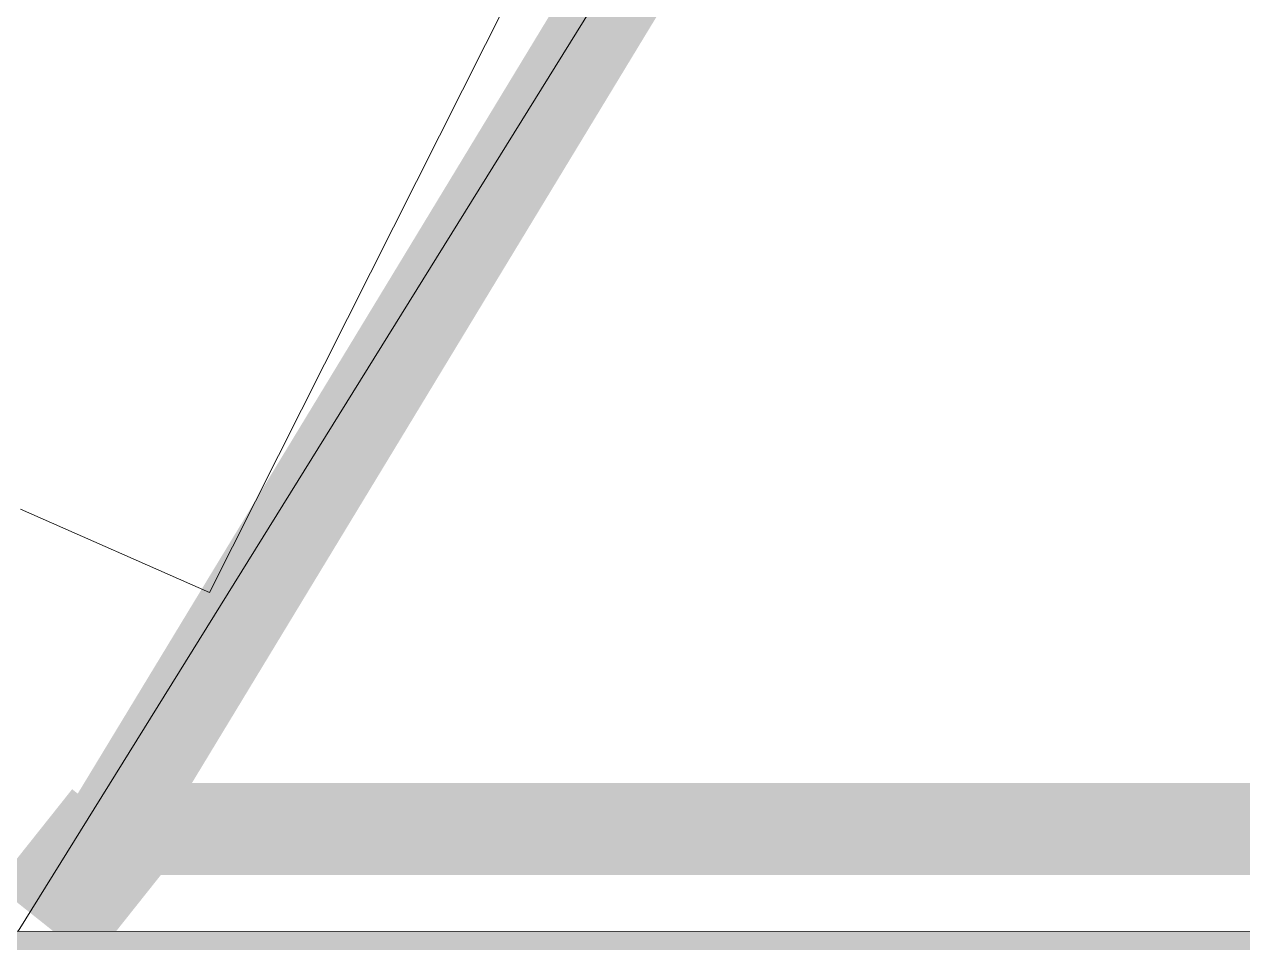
# Model space of a CAD drawing. Header units: millimetres. Extents: x -146962 to 322503, y -183624 to 284367.
# Drawn here: x 82106 to 83296, y 29387 to 30285 of the extents above; entities that cross this region are included whole.
import ezdxf

# ---------------------------------------------------------------- set-up
doc = ezdxf.new("R2010")
doc.units = ezdxf.units.MM
doc.layers.add('30_敷地・外構', color=8, linetype='Continuous', lineweight=9)

msp = doc.modelspace()

# ---------------------------------------------------------------- hatches: boundary and pattern name
at = {"layer": '30_敷地・外構', "true_color": 0x8a6a4a}
for points in [[(83217.5, 31252), (83223.9, 31248.1), (83230.3, 31244.2), (83243.1, 31236.4), (83256, 31228.7), (83262.4, 31224.8), (83268.8, 31220.9), (83275.2, 31217), (83281.6, 31213.1), (83191.5, 31064.5), (82921.3, 30618.7), (82741.2, 30321.4), (82561, 30024.2), (82471, 29875.6), (82380.9, 29727), (82290.8, 29578.3), (82200.8, 29429.7), (82187.9, 29437.5), (82181.5, 29441.4), (82155.9, 29456.9), (82149.4, 29460.8), (82143, 29464.7), (82136.6, 29468.6), (82123.8, 29476.4), (82303.9, 29773.6), (82394, 29922.2), (82484.1, 30070.8), (82754.3, 30516.7), (82844.4, 30665.3), (82934.4, 30813.9), (83024.5, 30962.5), (83204.7, 31259.8), (83211.1, 31255.9)], [(83217.5, 31252), (83223.9, 31248.1), (83230.3, 31244.2), (83243.1, 31236.4), (83256, 31228.7), (83262.4, 31224.8), (83268.8, 31220.9), (83275.2, 31217), (83281.6, 31213.1), (83191.5, 31064.5), (82921.3, 30618.7), (82741.2, 30321.4), (82561, 30024.2), (82471, 29875.6), (82380.9, 29727), (82290.8, 29578.3), (82200.8, 29429.7), (82187.9, 29437.5), (82181.5, 29441.4), (82155.9, 29456.9), (82149.4, 29460.8), (82143, 29464.7), (82136.6, 29468.6), (82123.8, 29476.4), (82303.9, 29773.6), (82394, 29922.2), (82484.1, 30070.8), (82754.3, 30516.7), (82844.4, 30665.3), (82934.4, 30813.9), (83024.5, 30962.5), (83204.7, 31259.8), (83211.1, 31255.9)], [(82612.3, 30231.8), (82607, 30235), (82601.6, 30238.3), (82596.3, 30241.5), (82597.6, 30243.6), (82598.9, 30245.8), (82600.2, 30247.9), (82601.5, 30250), (82602.8, 30252.2), (82604.1, 30254.3), (82606.6, 30258.6), (82607.9, 30260.7), (82610.5, 30265), (82611.8, 30267.2), (82617.2, 30263.9), (82622.5, 30260.7), (82627.9, 30257.4), (82633.2, 30254.2), (82638.6, 30251), (82643.9, 30247.7), (82649.2, 30244.5), (82659.9, 30238), (82665.3, 30234.8), (82670.6, 30231.5), (82676, 30228.3), (82674.7, 30226.1), (82673.4, 30224), (82672.1, 30221.9), (82670.8, 30219.7), (82668.2, 30215.5), (82666.9, 30213.3), (82665.6, 30211.2), (82664.3, 30209), (82663, 30206.9), (82661.7, 30204.8), (82660.4, 30202.6), (82649.7, 30209.1), (82644.4, 30212.3), (82639, 30215.6), (82628.4, 30222.1), (82623, 30225.3), (82617.7, 30228.5)], [(82545.7, 30121.9), (82540.4, 30125.2), (82535, 30128.4), (82529.7, 30131.6), (82531, 30133.8), (82532.3, 30135.9), (82533.6, 30138.1), (82534.9, 30140.2), (82537.5, 30144.5), (82538.8, 30146.6), (82540.1, 30148.7), (82541.4, 30150.9), (82542.7, 30153), (82544, 30155.2), (82545.2, 30157.3), (82550.6, 30154.1), (82555.9, 30150.8), (82561.3, 30147.6), (82566.6, 30144.3), (82577.3, 30137.9), (82582.7, 30134.6), (82588, 30131.4), (82593.4, 30128.1), (82598.7, 30124.9), (82609.4, 30118.4), (82608.1, 30116.3), (82606.8, 30114.1), (82605.5, 30112), (82604.2, 30109.9), (82601.6, 30105.6), (82600.3, 30103.5), (82599, 30101.3), (82597.7, 30099.2), (82596.4, 30097), (82595.1, 30094.9), (82593.8, 30092.8), (82583.1, 30099.2), (82567.1, 30109), (82561.8, 30112.2), (82556.4, 30115.4)], [(82473.8, 30015.3), (82468.5, 30018.5), (82463.1, 30021.8), (82464.4, 30023.9), (82465.7, 30026.1), (82467, 30028.2), (82468.3, 30030.3), (82470.9, 30034.6), (82472.2, 30036.7), (82473.5, 30038.9), (82474.8, 30041), (82476.1, 30043.2), (82477.4, 30045.3), (82478.7, 30047.4), (82484, 30044.2), (82489.4, 30041), (82494.7, 30037.7), (82500, 30034.5), (82505.4, 30031.2), (82510.7, 30028), (82516.1, 30024.8), (82521.4, 30021.5), (82526.8, 30018.3), (82532.1, 30015), (82537.5, 30011.8), (82542.8, 30008.6), (82541.5, 30006.4), (82540.2, 30004.3), (82537.6, 30000), (82536.3, 29997.9), (82533.7, 29993.6), (82532.4, 29991.5), (82531.1, 29989.3), (82529.8, 29987.2), (82528.6, 29985), (82527.3, 29982.9), (82521.9, 29986.1), (82505.9, 29995.9), (82500.5, 29999.1), (82489.8, 30005.6), (82484.5, 30008.8)], [(82407.2, 29905.4), (82401.9, 29908.7), (82396.5, 29911.9), (82397.8, 29914.1), (82399.1, 29916.2), (82400.4, 29918.3), (82401.7, 29920.5), (82404.3, 29924.7), (82405.6, 29926.9), (82406.9, 29929), (82409.5, 29933.3), (82410.8, 29935.4), (82412.1, 29937.6), (82417.4, 29934.3), (82422.8, 29931.1), (82433.5, 29924.6), (82438.8, 29921.4), (82444.2, 29918.1), (82449.5, 29914.9), (82454.8, 29911.7), (82460.2, 29908.4), (82465.5, 29905.2), (82470.9, 29901.9), (82476.2, 29898.7), (82474.9, 29896.6), (82473.6, 29894.4), (82471, 29890.2), (82469.7, 29888), (82468.4, 29885.9), (82467.2, 29883.7), (82465.9, 29881.6), (82464.6, 29879.5), (82463.3, 29877.3), (82462, 29875.2), (82460.7, 29873), (82450, 29879.5), (82439.3, 29886), (82434, 29889.2), (82423.3, 29895.7), (82417.9, 29899)], [(82340.6, 29795.6), (82335.3, 29798.8), (82330, 29802.1), (82331.2, 29804.2), (82332.5, 29806.3), (82333.8, 29808.5), (82336.4, 29812.8), (82337.7, 29814.9), (82339, 29817), (82340.3, 29819.2), (82342.9, 29823.4), (82344.2, 29825.6), (82345.5, 29827.7), (82350.8, 29824.5), (82356.2, 29821.2), (82361.5, 29818), (82366.9, 29814.8), (82377.6, 29808.3), (82382.9, 29805), (82393.6, 29798.6), (82399, 29795.3), (82404.3, 29792.1), (82409.6, 29788.8), (82408.3, 29786.7), (82407.1, 29784.6), (82404.5, 29780.3), (82403.2, 29778.2), (82400.6, 29773.9), (82399.3, 29771.7), (82396.7, 29767.5), (82395.4, 29765.3), (82394.1, 29763.2), (82383.4, 29769.7), (82372.7, 29776.1), (82367.4, 29779.4), (82356.7, 29785.9), (82351.3, 29789.1)], [(82279.4, 29682.5), (82263.4, 29692.2), (82264.7, 29694.3), (82266, 29696.5), (82268.6, 29700.8), (82269.9, 29702.9), (82271.1, 29705), (82272.4, 29707.2), (82273.7, 29709.3), (82275, 29711.4), (82276.3, 29713.6), (82277.6, 29715.7), (82278.9, 29717.9), (82284.3, 29714.6), (82289.6, 29711.4), (82295, 29708.1), (82300.3, 29704.9), (82305.6, 29701.7), (82311, 29698.4), (82316.3, 29695.2), (82321.7, 29691.9), (82327, 29688.7), (82332.4, 29685.5), (82337.7, 29682.2), (82343.1, 29679), (82341.8, 29676.8), (82340.5, 29674.7), (82339.2, 29672.6), (82337.9, 29670.4), (82336.6, 29668.3), (82335.3, 29666.2), (82334, 29664), (82332.7, 29661.9), (82330.1, 29657.6), (82328.8, 29655.5), (82327.5, 29653.3), (82316.8, 29659.8), (82300.8, 29669.5), (82295.4, 29672.8), (82284.8, 29679.2)], [(82212.8, 29572.6), (82207.5, 29575.9), (82202.1, 29579.1), (82196.8, 29582.3), (82198.1, 29584.5), (82199.4, 29586.6), (82202, 29590.9), (82203.3, 29593), (82205.9, 29597.3), (82207.2, 29599.4), (82209.7, 29603.7), (82211, 29605.9), (82212.3, 29608), (82217.7, 29604.8), (82223, 29601.5), (82244.4, 29588.6), (82249.8, 29585.3), (82255.1, 29582.1), (82260.4, 29578.8), (82265.8, 29575.6), (82271.1, 29572.4), (82276.5, 29569.1), (82275.2, 29567), (82273.9, 29564.9), (82271.3, 29560.6), (82270, 29558.4), (82268.7, 29556.3), (82267.4, 29554.2), (82266.1, 29552), (82264.8, 29549.9), (82263.5, 29547.7), (82262.2, 29545.6), (82260.9, 29543.5), (82250.2, 29549.9), (82234.2, 29559.7), (82228.9, 29562.9)], [(82227.3, 29483.6), (82227.3, 29491.1), (82227.3, 29506.1), (82227.3, 29513.6), (82227.3, 29521.1), (82227.3, 29528.6), (82227.3, 29536.1), (82227.3, 29543.6), (82369.1, 29543.6), (82652.7, 29543.5), (82936.4, 29543.5), (83078.2, 29543.5), (83220, 29543.5), (83361.9, 29543.5), (83503.7, 29543.5), (83645.5, 29543.5), (83929.1, 29543.5), (83929.1, 29536), (83929.1, 29528.5), (83929.1, 29521), (83929.1, 29513.5), (83929.1, 29506), (83929.1, 29498.5), (83929.1, 29491), (83929.1, 29483.5), (83929.1, 29476), (83929.1, 29468.5), (83929.1, 29453.5), (83787.3, 29453.5), (83645.5, 29453.5), (83503.7, 29453.5), (83361.9, 29453.5), (83220, 29453.5), (83078.2, 29453.5), (82936.4, 29453.5), (82794.6, 29453.5), (82652.7, 29453.5), (82510.9, 29453.6), (82369.1, 29453.6), (82227.3, 29453.6), (82227.3, 29461.1), (82227.3, 29468.6), (82227.3, 29476.1)], [(82227.3, 29483.6), (82227.3, 29491.1), (82227.3, 29498.6), (82227.3, 29506.1), (82227.3, 29513.6), (82227.3, 29521.1), (82227.3, 29528.6), (82227.3, 29536.1), (82227.3, 29543.6), (85245.4, 29543.4), (88263.5, 29543.2), (91281.6, 29543), (94299.7, 29542.8), (97317.8, 29542.6), (100335.9, 29542.5), (103354, 29542.3), (106372.1, 29542.1), (109390.2, 29541.9), (112408.3, 29541.7), (115426.4, 29541.5), (118444.5, 29541.3), (118444.5, 29533.8), (118444.5, 29526.3), (118444.5, 29518.8), (118444.5, 29511.3), (118444.5, 29503.8), (118444.5, 29496.3), (118444.5, 29488.8), (118444.5, 29481.3), (118444.5, 29473.8), (118444.5, 29466.3), (118444.5, 29451.3), (115426.4, 29451.5), (109390.2, 29451.9), (106372.1, 29452.1), (103354, 29452.3), (100335.9, 29452.5), (97317.8, 29452.6), (94299.7, 29452.8), (91281.6, 29453), (88263.5, 29453.2), (85245.4, 29453.4), (82227.3, 29453.6), (82227.3, 29461.1), (82227.3, 29468.6), (82227.3, 29476.1)], [(82152.7, 29537.4), (82246.6, 29462.7), (82171.9, 29368.7), (82078, 29443.4)], [(82328.5, 29536.1), (82331, 29536.1), (82336, 29536.1), (82338.5, 29536.1), (82341, 29536.1), (82343.5, 29536.1), (82348.5, 29536.1), (82351, 29536.1), (82351, 29511.1), (82351, 29504.8), (82351, 29498.6), (82351, 29492.3), (82351, 29486.1), (82351, 29479.8), (82351, 29461.1), (82348.5, 29461.1), (82346, 29461.1), (82343.5, 29461.1), (82341, 29461.1), (82338.5, 29461.1), (82336, 29461.1), (82333.5, 29461.1), (82328.5, 29461.1), (82323.5, 29461.1), (82321, 29461.1), (82321, 29467.3), (82321, 29473.6), (82321, 29479.8), (82321, 29486.1), (82321, 29492.3), (82321, 29498.6), (82321, 29504.8), (82321, 29511.1), (82321, 29523.6), (82321, 29529.8), (82321, 29536.1), (82323.5, 29536.1), (82326, 29536.1)], [(82449.7, 29536.1), (82452.2, 29536.1), (82454.7, 29536.1), (82459.7, 29536.1), (82462.2, 29536.1), (82464.7, 29536.1), (82467.2, 29536.1), (82469.7, 29536.1), (82472.2, 29536.1), (82474.7, 29536.1), (82474.7, 29511.1), (82474.7, 29504.8), (82474.7, 29498.6), (82474.7, 29492.3), (82474.7, 29486.1), (82474.7, 29479.8), (82474.7, 29473.6), (82474.7, 29461.1), (82472.2, 29461.1), (82469.7, 29461.1), (82467.2, 29461.1), (82464.7, 29461.1), (82462.2, 29461.1), (82457.2, 29461.1), (82454.7, 29461.1), (82452.2, 29461.1), (82447.2, 29461.1), (82444.7, 29461.1), (82444.7, 29467.3), (82444.7, 29473.6), (82444.7, 29492.3), (82444.7, 29498.6), (82444.7, 29523.6), (82444.7, 29529.8), (82444.7, 29536.1), (82447.2, 29536.1)], [(82575.9, 29536.1), (82578.4, 29536.1), (82583.4, 29536.1), (82585.9, 29536.1), (82588.4, 29536.1), (82590.9, 29536.1), (82595.9, 29536.1), (82598.4, 29536.1), (82598.4, 29529.8), (82598.4, 29523.6), (82598.4, 29517.3), (82598.4, 29511.1), (82598.4, 29504.8), (82598.4, 29498.6), (82598.4, 29486.1), (82598.4, 29479.8), (82598.4, 29473.6), (82598.4, 29461.1), (82595.9, 29461.1), (82593.4, 29461.1), (82588.4, 29461.1), (82585.9, 29461.1), (82583.4, 29461.1), (82580.9, 29461.1), (82578.4, 29461.1), (82575.9, 29461.1), (82573.4, 29461.1), (82570.9, 29461.1), (82568.4, 29461.1), (82568.4, 29479.8), (82568.4, 29486.1), (82568.4, 29492.3), (82568.4, 29498.6), (82568.4, 29523.6), (82568.4, 29529.8), (82568.4, 29536.1), (82570.9, 29536.1), (82573.4, 29536.1)], [(82699.6, 29536), (82704.6, 29536), (82707.1, 29536), (82712.1, 29536), (82714.6, 29536), (82717.1, 29536), (82719.6, 29536), (82722.1, 29536), (82722.1, 29529.8), (82722.1, 29517.3), (82722.1, 29511), (82722.1, 29504.8), (82722.1, 29498.5), (82722.1, 29492.3), (82722.1, 29479.8), (82722.1, 29467.3), (82722.1, 29461), (82719.6, 29461), (82717.1, 29461), (82714.6, 29461), (82712.1, 29461), (82709.6, 29461), (82707.1, 29461), (82704.6, 29461), (82702.1, 29461), (82699.6, 29461), (82694.6, 29461), (82692.1, 29461), (82692.1, 29467.3), (82692.1, 29473.5), (82692.1, 29479.8), (82692.1, 29486), (82692.1, 29492.3), (82692.1, 29504.8), (82692.1, 29511), (82692.1, 29517.3), (82692.1, 29536), (82694.6, 29536)], [(82823.3, 29536), (82825.8, 29536), (82828.3, 29536), (82830.8, 29536), (82833.3, 29536), (82835.8, 29536), (82838.3, 29536), (82843.3, 29536), (82845.8, 29536), (82845.8, 29529.8), (82845.8, 29523.5), (82845.8, 29517.3), (82845.8, 29511), (82845.8, 29504.8), (82845.8, 29479.8), (82845.8, 29473.5), (82845.8, 29461), (82843.3, 29461), (82840.8, 29461), (82838.3, 29461), (82835.8, 29461), (82830.8, 29461), (82825.8, 29461), (82823.3, 29461), (82820.8, 29461), (82818.3, 29461), (82815.8, 29461), (82815.8, 29473.5), (82815.8, 29479.8), (82815.8, 29498.5), (82815.8, 29504.8), (82815.8, 29511), (82815.8, 29517.3), (82815.8, 29536), (82818.3, 29536)], [(82947, 29536), (82949.5, 29536), (82952, 29536), (82954.5, 29536), (82957, 29536), (82959.5, 29536), (82962, 29536), (82964.5, 29536), (82967, 29536), (82969.5, 29536), (82969.5, 29529.8), (82969.5, 29523.5), (82969.5, 29517.3), (82969.5, 29511), (82969.5, 29504.8), (82969.5, 29498.5), (82969.5, 29492.3), (82969.5, 29486), (82969.5, 29479.8), (82969.5, 29461), (82967, 29461), (82964.5, 29461), (82962, 29461), (82959.5, 29461), (82957, 29461), (82954.5, 29461), (82949.5, 29461), (82947, 29461), (82944.5, 29461), (82942, 29461), (82939.5, 29461), (82939.5, 29473.5), (82939.5, 29479.8), (82939.5, 29498.5), (82939.5, 29511), (82939.5, 29517.3), (82939.5, 29529.8), (82939.5, 29536), (82942, 29536)], [(83070.7, 29536), (83073.2, 29536), (83075.7, 29536), (83078.2, 29536), (83080.7, 29536), (83083.2, 29536), (83088.2, 29536), (83090.7, 29536), (83093.2, 29536), (83093.2, 29529.8), (83093.2, 29523.5), (83093.2, 29517.3), (83093.2, 29511), (83093.2, 29504.8), (83093.2, 29498.5), (83093.2, 29492.3), (83093.2, 29486), (83093.2, 29479.8), (83093.2, 29467.3), (83093.2, 29461), (83090.7, 29461), (83088.2, 29461), (83085.7, 29461), (83083.2, 29461), (83080.7, 29461), (83078.2, 29461), (83075.7, 29461), (83073.2, 29461), (83070.7, 29461), (83068.2, 29461), (83065.7, 29461), (83063.2, 29461), (83063.2, 29467.3), (83063.2, 29479.8), (83063.2, 29486), (83063.2, 29492.3), (83063.2, 29498.5), (83063.2, 29504.8), (83063.2, 29511), (83063.2, 29523.5), (83063.2, 29536), (83065.7, 29536), (83068.2, 29536)], [(83194.4, 29536), (83199.4, 29536), (83201.9, 29536), (83204.4, 29536), (83209.4, 29536), (83211.9, 29536), (83214.4, 29536), (83216.9, 29536), (83216.9, 29529.8), (83216.9, 29523.5), (83216.9, 29517.3), (83216.9, 29504.8), (83216.9, 29498.5), (83216.9, 29492.3), (83216.9, 29486), (83216.9, 29479.8), (83216.9, 29473.5), (83216.9, 29461), (83214.4, 29461), (83211.9, 29461), (83209.4, 29461), (83206.9, 29461), (83204.4, 29461), (83201.9, 29461), (83199.4, 29461), (83196.9, 29461), (83194.4, 29461), (83191.9, 29461), (83189.4, 29461), (83186.9, 29461), (83186.9, 29467.3), (83186.9, 29473.5), (83186.9, 29479.8), (83186.9, 29486), (83186.9, 29498.5), (83186.9, 29504.8), (83186.9, 29511), (83186.9, 29517.3), (83186.9, 29523.5), (83186.9, 29529.8), (83186.9, 29536), (83189.4, 29536)], [(82140.9, 29466), (82135.6, 29469.2), (82130.2, 29472.5), (82131.5, 29474.6), (82132.8, 29476.8), (82134.1, 29478.9), (82135.4, 29481), (82136.7, 29483.2), (82138, 29485.3), (82140.6, 29489.6), (82141.9, 29491.7), (82143.2, 29493.9), (82144.5, 29496), (82145.8, 29498.1), (82151.1, 29494.9), (82156.4, 29491.7), (82161.8, 29488.4), (82167.1, 29485.2), (82177.8, 29478.7), (82183.2, 29475.5), (82188.5, 29472.2), (82193.9, 29469), (82199.2, 29465.7), (82209.9, 29459.3), (82208.6, 29457.1), (82207.3, 29455), (82206, 29452.9), (82204.7, 29450.7), (82203.4, 29448.6), (82202.1, 29446.4), (82200.8, 29444.3), (82199.5, 29442.2), (82198.2, 29440), (82196.9, 29437.9), (82195.6, 29435.7), (82194.3, 29433.6), (82183.7, 29440.1), (82173, 29446.6), (82167.6, 29449.8), (82162.3, 29453), (82156.9, 29456.3), (82151.6, 29459.5)]]:
    msp.add_hatch(color=8, dxfattribs=at).paths.add_polyline_path(points)
at = {"layer": '30_敷地・外構', "true_color": 0xdccfb6}
msp.add_hatch(color=8, dxfattribs=at).paths.add_polyline_path([(118594.5, 29396.3), (118594.4, 28596.3), (67603, 28599.5), (67603.1, 29399.5)])

# ---------------------------------------------------------------- linework, layer by layer
at = {"layer": '30_敷地・外構'}
for points in [[(118597.6, 85398.9), (118594.5, 29396.3), (55603.1, 29400.2), (55602.4, 41399.1), (85596.4, 85403.7), (118597.6, 85398.9)], [(83754.6, 32064.4), (82100.1, 29398.6), (64209.2, 29399.8), (67603.5, 29399.7), (67603.3, 31451.8)], [(82049.4, 30550.9), (82299.1, 30436.5), (82579.1, 30310.3), (82287, 29729.8), (82102.4, 29811)]]:
    msp.add_lwpolyline(points, dxfattribs=at)

doc.saveas('drawing.dxf')
